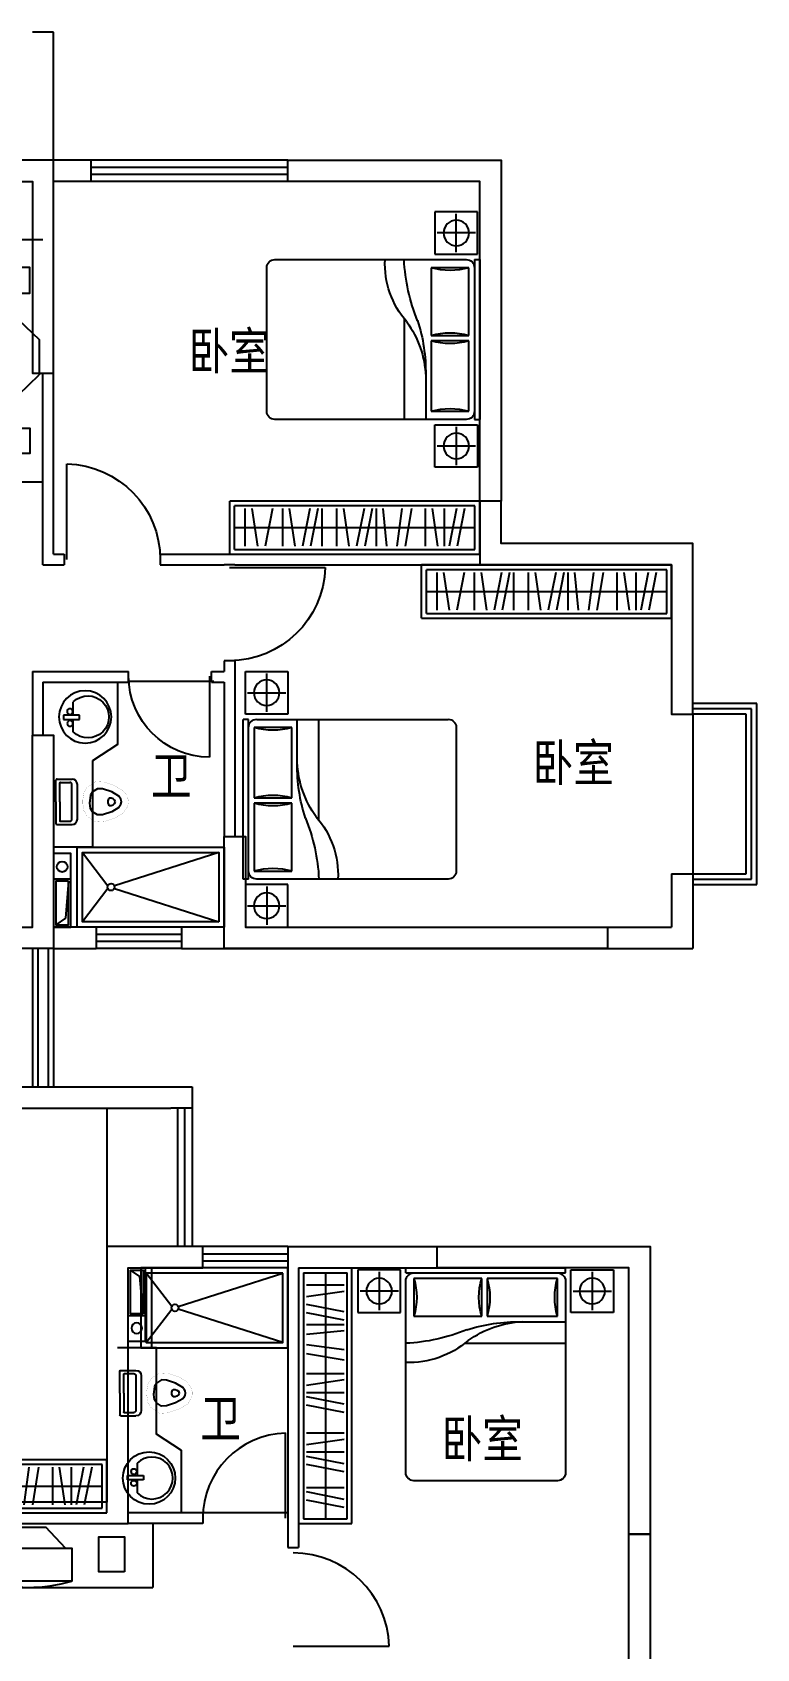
# Model space of a CAD drawing. Extents: x -355483 to -326583, y -641147 to -611949.
# Drawn here: x -333383 to -326583, y -627124 to -611949 of the extents above; entities that cross this region are included whole.
import ezdxf
from ezdxf.enums import TextEntityAlignment as Align

# ---------------------------------------------------------------- set-up
doc = ezdxf.new("R2010")
doc.units = 0
doc.header["$LTSCALE"] = 1000
doc.header["$MEASUREMENT"] = 0
doc.layers.get('0').update_dxf_attribs({"linetype": 'CONTINUOUS'})
for name, color, linetype in [('JG', 8, 'CONTINUOUS'), ('JIAJU', 252, 'CONTINUOUS'), ('PL', 8, 'CONTINUOUS'), ('PUB_TEXT', 7, 'CONTINUOUS'), ('WALL', 2, 'CONTINUOUS'), ('WC', 243, 'CONTINUOUS'), ('WINDOW', 3, 'CONTINUOUS'), ('WINDOW_TEXT', 7, 'CONTINUOUS')]:
    doc.layers.add(name, color=color, linetype=linetype)
doc.styles.add('-黑体', font='simhei.ttf', dxfattribs={"width": 0.7})
doc.styles.add('DIM_FONT', font='ROMAND.shx', dxfattribs={"width": 0.7})
doc.styles.add('SIMPLEX', font='SIMPLEX.SHX')
doc.styles.get("Standard").update_dxf_attribs({"font": 'GBENOR', "bigfont": 'GBCBIG'})

# ---------------------------------------------------------------- blocks, each defined once
blk = doc.blocks.new('U_B6PVR')
at = {"layer": 'PL'}
for p, q in [((0, 2273), (600, 2273)), ((600, 0), (600, 2273)), ((230, 1453), (35, 1268)), ((35, 936), (35, 1268)), ((230, 751), (35, 936)), ((0, 0), (600, 0))]:
    blk.add_line(p, q, dxfattribs=at)
for points in [[(455, 2006), (455, 1766), (125, 1766), (125, 2006)], [(541, 695), (230, 695), (230, 1514), (541, 1514)], [(455, 259), (455, 499), (125, 499), (125, 259)]]:
    blk.add_lwpolyline(points, close=True, dxfattribs=at)
blk.add_arc((-852, 1104), 1452, 343.6171, 16.3829, dxfattribs=at)
at = {"color": 5, "style": 'DIM_FONT', "width": 0.8, "flags": 9}
for tag in ['XSIZE', 'YSIZE']:
    blk.add_attdef(tag, (0, 0), '', height=0.5, dxfattribs=at)
blk = doc.blocks.new('_C19XRJ')
at = {"layer": 'JIAJU', "rotation": 180}
blk.add_blockref('U_B6PVR', (600, 0), dxfattribs=at)
at = {"style": 'DIM_FONT', "width": 0.8, "flags": 9}
for tag in ['XSIZE', 'YSIZE']:
    blk.add_attdef(tag, (0, 0), '', height=0.5, dxfattribs=at)
blk = doc.blocks.new('_C10CTM')
for p, q in [((1500, 499), (0, 499)), ((0, 0), (0, 499)), ((1500, 0), (1500, 499)), ((1455, 454), (45, 454)), ((45, 45), (45, 454)), ((159, 75), (159, 428)), ((221, 428), (272, 75)), ((414, 428), (344, 75)), ((490, 428), (420, 75)), ((530, 75), (530, 428)), ((591, 428), (625, 75)), ((768, 428), (721, 75)), ((804, 75), (862, 428)), ((991, 75), (991, 428)), ((1052, 428), (1104, 75)), ((1169, 75), (1169, 428)), ((1281, 428), (1212, 75)), ((1357, 428), (1288, 75)), ((1455, 45), (1455, 454)), ((47, 251), (1455, 251)), ((0, 0), (1500, 0)), ((45, 45), (1455, 45))]:
    blk.add_line(p, q)
at = {"style": 'DIM_FONT', "width": 0.8, "flags": 9}
for tag in ['XSIZE', 'YSIZE']:
    blk.add_attdef(tag, (0, 0), '', height=0.5, dxfattribs=at)
blk = doc.blocks.new('M_E33IEP')
for p, q in [((44, -21), (44, 20)), ((44, 20), (194, 20)), ((135, 135), (135, 20)), ((194, 20), (194, -21)), ((194, -21), (44, -21)), ((135, -21), (135, -144))]:
    blk.add_line(p, q)
for centre, radius in [((248, -5), 246), ((106, 56), 26.7), ((105, -55), 26.7)]:
    blk.add_circle(centre, radius)
blk.add_arc((274, -5), 197, 225.2527, 134.7473)
at = {"style": 'DIM_FONT', "width": 0.8, "flags": 9}
for tag in ['XSIZE', 'YSIZE']:
    blk.add_attdef(tag, (0, 0), '', height=0.5, dxfattribs=at)
at = {"width": 0.8, "flags": 9}
for tag in ['XSIZE', 'YSIZE']:
    blk.add_attdef(tag, (2, -251), '', height=150, dxfattribs=at)
blk = doc.blocks.new('M_E7')
for p, q in [((-201, 62), (-201, -265)), ((-10, 112), (-151, 112)), ((-150, 61), (-150, -264)), ((-41, 81), (-130, 81)), ((-36, -102), (-36, 76)), ((0, -102), (0, 102)), ((-36, -102), (-36, -279)), ((0, -102), (0, -305)), ((-41, -284), (-130, -284)), ((-10, -315), (-151, -315))]:
    blk.add_line(p, q)
at = {"const_width": 1}
for points in [[(-651, -24), (-637, -1), (-550, 51), (-451, 83), (-371, 88), (-294, 37), (-262, -18), (-252, -84), (-252, -102)], [(-651, -180), (-637, -202), (-550, -254), (-451, -287), (-371, -292), (-294, -240), (-262, -186), (-252, -119), (-252, -102)]]:
    blk.add_lwpolyline(points, dxfattribs=at)
for points in [[(-597, -59), (-590, -49), (-523, -9), (-438, 19), (-389, 22), (-343, -9), (-325, -40), (-317, -89), (-317, -102)], [(-596, -145), (-590, -154), (-523, -194), (-438, -222), (-389, -225), (-343, -194), (-325, -164), (-317, -114), (-317, -102)]]:
    blk.add_lwpolyline(points)
blk.add_lwpolyline([(-644, -15, 0.39866), (-643, -191, 0.39866)], format="xyb", dxfattribs=at)
for centre, radius, start, end in [((-151, 62), 50, 90, 180), ((-130, 61), 20, 90, 180), ((-41, 76), 5, 0, 90), ((-10, 102), 10, 0, 90), ((-551, -102), 62.6, 137.0381, 223.979), ((-511, -114), 47.8, 77.2641, 164.6652), ((-511, -89), 47.8, 195.3348, 282.7359), ((-541, -103), 54.1, 1.1332, 40.3816), ((-541, -101), 54.1, 319.6184, 358.8668), ((-151, -265), 50, 180, 270), ((-130, -264), 20, 180, 270), ((-41, -279), 5, 270, 0), ((-10, -305), 10, 270, 0)]:
    blk.add_arc(centre, radius, start, end)
at = {"width": 0.8, "flags": 9}
for tag in ['XSIZE', 'YSIZE']:
    blk.add_attdef(tag, (0, 0), '', height=0.5, dxfattribs=at)
blk = doc.blocks.new('_WBLK')
for p, q in [((-0.5, 0.5), (0.5, 0.5)), ((0.5, 0.167), (-0.5, 0.167)), ((0.5, -0.167), (-0.5, -0.167)), ((-0.5, -0.5), (0.5, -0.5))]:
    blk.add_line(p, q)
at = {"layer": 'WINDOW_TEXT', "style": 'SIMPLEX', "flags": 9}
blk.add_attdef('A', text='', height=1, dxfattribs=at).set_placement((0, 1.5), align=Align.MIDDLE)
blk = doc.blocks.new('M_A2ZXL')
blk.add_line((-0.472, 0), (-0.472, -1))
blk.add_arc((-0.5, 0), 1, 271.6231, 0)
blk = doc.blocks.new('_DBLK')
blk.add_line((-0.45, 0), (-0.45, -0.95))
blk.add_arc((-0.45, 0), 0.95, 270, 0)
at = {"layer": 'WINDOW_TEXT', "style": 'SIMPLEX', "flags": 9}
blk.add_attdef('A', text='', height=1, dxfattribs=at).set_placement((0, 1.5), align=Align.MIDDLE)
blk = doc.blocks.new('A$C46BA648A')
at = {"color": 1}
for p, q in [((20, 320), (50, 668)), ((50, 668), (140, 730)), ((0, 300), (160, 300))]:
    blk.add_line(p, q, dxfattribs=at)
for points in [[(0, 60), (160, 60), (160, 750), (0, 750)], [(20, 320), (140, 320), (140, 730), (20, 730)]]:
    blk.add_lwpolyline(points, close=True, dxfattribs=at)
blk.add_circle((80, 184), 50, dxfattribs=at)
at = {"layer": 'WALL', "linetype": 'Continuous'}
for points in [[(-60, 750), (-60, 0), (160, 0)], [(0, 750), (0, 60), (160, 60)]]:
    blk.add_lwpolyline(points, dxfattribs=at)
blk = doc.blocks.new('A$C316D69A5')
at = {"layer": 'JG'}
for p, q in [((20, 2400), (420, 2400)), ((20, 2000), (20, 2400)), ((220, 2020), (220, 2380)), ((420, 2400), (420, 2000)), ((40, 2200), (400, 2200)), ((420, 2000), (20, 2000)), ((50, 1950), (0, 1950)), ((0, 1950), (0, 450)), ((50, 1950), (50, 450)), ((101, 1874), (456, 1874)), ((101, 1237), (101, 1874)), ((1924, 1950), (126, 1950)), ((456, 1874), (456, 1237)), ((2000, 526), (2000, 1874)), ((710, 1390), (710, 450)), ((456, 1237), (101, 1237)), ((101, 1187), (456, 1187)), ((101, 526), (101, 1187)), ((456, 1187), (456, 526)), ((507, 869), (507, 450)), ((456, 526), (101, 526)), ((50, 450), (0, 450)), ((420, 400), (20, 400)), ((20, 400), (20, 0)), ((126, 450), (1924, 450)), ((220, 380), (220, 20)), ((420, 0), (420, 400)), ((40, 200), (400, 200)), ((20, 0), (420, 0))]:
    blk.add_line(p, q, dxfattribs=at)
for centre in [(220, 2200), (220, 200)]:
    blk.add_circle(centre, 120, dxfattribs=at)
for centre, radius, start, end in [((126, 1874), 76.2, 90, 180), ((279, 2483), 635, 253.7398, 286.2602), ((-1017, 2032), 1729, 337.7316, 357.27), ((53, 1914), 837, 318.9982, 2.4775), ((1924, 1874), 76.2, 360, 90), ((2101, 890), 1594, 162.1966, 180.7418), ((279, 628), 635, 73.7398, 106.2602), ((1440, 815), 934, 143.9597, 177.4602), ((279, 1796), 635, 253.7398, 286.2602), ((126, 526), 76.2, 180, 270), ((279, -83), 635, 73.7398, 106.2602), ((1924, 526), 76.2, 270, 360)]:
    blk.add_arc(centre, radius, start, end, dxfattribs=at)
at = {"layer": 'JG', "style": 'DIM_FONT', "width": 0.8, "flags": 9}
for tag in ['XSIZE', 'YSIZE']:
    blk.add_attdef(tag, (20, 2000), '', height=0.5, rotation=360, dxfattribs=at)
at = {"layer": 'JG', "style": 'DIM_FONT', "text_generation_flag": 2, "width": 0.8, "flags": 9}
for tag in ['YSIZE', 'XSIZE']:
    blk.add_attdef(tag, (0, 1950), '', height=0.5, rotation=180, dxfattribs=at)
at = {"layer": 'JG', "style": 'DIM_FONT', "oblique": -180, "text_generation_flag": 4, "width": 0.8, "flags": 9}
for tag in ['XSIZE', 'YSIZE']:
    blk.add_attdef(tag, (20, 400), '', height=0.5, rotation=360, dxfattribs=at)
blk = doc.blocks.new('A$C766825E1')
at = {"layer": 'JG'}
for p, q in [((0, 499), (2346, 499)), ((0, 0), (0, 499)), ((2346, 0), (2346, 499)), ((45, 454), (2301, 454)), ((45, 45), (45, 454)), ((143, 428), (212, 75)), ((219, 428), (288, 75)), ((331, 75), (331, 428)), ((448, 428), (396, 75)), ((509, 75), (509, 428)), ((696, 75), (638, 428)), ((732, 428), (779, 75)), ((909, 428), (875, 75)), ((970, 75), (970, 428)), ((1010, 428), (1080, 75)), ((1086, 428), (1156, 75)), ((1279, 428), (1228, 75)), ((1341, 75), (1341, 428)), ((1479, 75), (1479, 428)), ((1519, 428), (1588, 75)), ((1595, 428), (1664, 75)), ((1788, 428), (1737, 75)), ((1850, 75), (1850, 428)), ((1946, 428), (2015, 75)), ((2139, 428), (2087, 75)), ((2201, 75), (2201, 428)), ((2301, 45), (2301, 454)), ((2299, 251), (45, 251)), ((2301, 45), (45, 45)), ((2346, 0), (0, 0))]:
    blk.add_line(p, q, dxfattribs=at)
at = {"layer": 'JG', "style": 'DIM_FONT', "text_generation_flag": 4, "width": 0.8, "flags": 9}
for tag in ['XSIZE', 'YSIZE']:
    blk.add_attdef(tag, (2346, 0), '', height=0.5, rotation=180, dxfattribs=at)

msp = doc.modelspace()

# ---------------------------------------------------------------- linework, layer by layer
at = {"layer": 'JG'}
for p, q in [((-330883, -623549), (-330384, -623549)), ((-330883, -623549), (-330883, -625949)), ((-330838, -623594), (-330429, -623594)), ((-330838, -623594), (-330838, -625904)), ((-330632, -623596), (-330632, -625904)), ((-330429, -625904), (-330429, -623594)), ((-330384, -625949), (-330384, -623549)), ((-330809, -623708), (-330455, -623708)), ((-330455, -623770), (-330809, -623821)), ((-330455, -623963), (-330809, -623894)), ((-330455, -624039), (-330809, -623970)), ((-330809, -624079), (-330455, -624079)), ((-330455, -624141), (-330809, -624174)), ((-330455, -624317), (-330809, -624270)), ((-330809, -624353), (-330455, -624411)), ((-330809, -624540), (-330455, -624540)), ((-330455, -624601), (-330809, -624653)), ((-330809, -624718), (-330455, -624718)), ((-330455, -624830), (-330809, -624761)), ((-330455, -624906), (-330809, -624837)), ((-330809, -625098), (-330455, -625098)), ((-330455, -625160), (-330809, -625211)), ((-330809, -625277), (-330455, -625277)), ((-330455, -625389), (-330809, -625320)), ((-330455, -625465), (-330809, -625396)), ((-330809, -625610), (-330455, -625610)), ((-330455, -625722), (-330809, -625653)), ((-330455, -625798), (-330809, -625729)), ((-330883, -625949), (-330384, -625949)), ((-330838, -625904), (-330429, -625904))]:
    msp.add_line(p, q, dxfattribs=at)
at = {"layer": 'WALL'}
for p, q in [((-333183, -611949), (-333383, -611949)), ((-333183, -613149), (-333183, -611949)), ((-332833, -613149), (-333183, -613149)), ((-332833, -613149), (-332833, -613349)), ((-332833, -613349), (-333183, -613349)), ((-333283, -616949), (-333283, -615149)), ((-333183, -616849), (-333183, -615149)), ((-333183, -616849), (-333083, -616849)), ((-333083, -616849), (-333083, -616949)), ((-332183, -616849), (-332183, -616949)), ((-332183, -616849), (-329183, -616849)), ((-333283, -616949), (-333083, -616949)), ((-332183, -616949), (-331583, -616949)), ((-331583, -616949), (-331583, -616949)), ((-331483, -616949), (-331583, -616949)), ((-331483, -616949), (-329183, -616949)), ((-331483, -616949), (-331483, -616949)), ((-331483, -617849), (-331583, -617849)), ((-331583, -617849), (-331583, -617949)), ((-331483, -617849), (-331483, -619499)), ((-333383, -617949), (-333383, -618549)), ((-333383, -617949), (-332479, -617949)), ((-333283, -618049), (-333283, -618549)), ((-333283, -618049), (-332479, -618049)), ((-332479, -618049), (-332479, -617949)), ((-331702, -617949), (-331583, -617949)), ((-331702, -618049), (-331702, -617949)), ((-331702, -618049), (-331583, -618049)), ((-331583, -618049), (-331583, -619499)), ((-327383, -619849), (-327183, -619849)), ((-327383, -619849), (-327383, -620349)), ((-327183, -619849), (-327183, -620549)), ((-332783, -620349), (-333183, -620349)), ((-332783, -620349), (-332783, -620549)), ((-331583, -620349), (-331983, -620349)), ((-331983, -620349), (-331983, -620549)), ((-327983, -620349), (-327383, -620349)), ((-333183, -620549), (-332783, -620549)), ((-331983, -620549), (-327983, -620549)), ((-327983, -620549), (-327183, -620549)), ((-334883, -621849), (-331883, -621849)), ((-331883, -621849), (-331883, -622049)), ((-334883, -622049), (-332083, -622049)), ((-331883, -622049), (-332083, -622049)), ((-332083, -622049), (-332083, -622049)), ((-330983, -623349), (-329583, -623349)), ((-330983, -623349), (-330983, -625849)), ((-330883, -623549), (-330883, -626175)), ((-330883, -623549), (-329583, -623549)), ((-331783, -625849), (-332483, -625849)), ((-331783, -625949), (-332483, -625949)), ((-331783, -625849), (-331783, -625949)), ((-330983, -625849), (-330983, -625849)), ((-330983, -625849), (-330983, -626039)), ((-330983, -625849), (-330983, -625849)), ((-330983, -626039), (-330983, -626175)), ((-330983, -626039), (-330983, -626175)), ((-330983, -626039), (-330983, -626039)), ((-330983, -626039), (-330983, -626039)), ((-330983, -626175), (-330883, -626175))]:
    msp.add_line(p, q, dxfattribs=at)
for points in [[(-333383, -613149), (-334083, -613149), (-334083, -613349), (-333383, -613349), (-333383, -615149), (-333183, -615149), (-333183, -613149)], [(-328983, -613349), (-328983, -616350), (-329183, -616350), (-329183, -613349), (-330983, -613349), (-330983, -613149), (-328983, -613149)], [(-328983, -616350), (-329183, -616350), (-329183, -616949), (-327383, -616949), (-327383, -618350), (-327183, -618350), (-327183, -616749), (-328983, -616749)], [(-333383, -620549), (-334083, -620549), (-334083, -620349), (-333383, -620349), (-333383, -618549), (-333183, -618549), (-333183, -620549)], [(-331583, -620349), (-331583, -619499), (-331383, -619499), (-331383, -620349), (-327983, -620349), (-327983, -620549), (-331583, -620549)], [(-331783, -623549), (-331783, -623349), (-332683, -623349), (-332683, -625749), (-334084, -625749), (-334084, -625949), (-332483, -625949), (-332483, -623549)], [(-327583, -623549), (-327583, -626049), (-327783, -626049), (-327783, -623549), (-329583, -623549), (-329583, -623349), (-327583, -623349)], [(-327783, -627449), (-328534, -627449), (-328534, -627249), (-327783, -627249), (-327783, -626049), (-327583, -626049), (-327583, -627449)]]:
    msp.add_lwpolyline(points, close=True, dxfattribs=at)
at = {"layer": 'WC'}
for p, q in [((-332913, -619649), (-332674, -619961)), ((-331633, -619649), (-332613, -619961)), ((-332674, -619987), (-332913, -620299)), ((-332613, -619987), (-331633, -620299)), ((-332074, -623911), (-332313, -623599)), ((-332013, -623911), (-331033, -623599)), ((-332313, -624249), (-332074, -623937)), ((-331033, -624249), (-332013, -623937))]:
    msp.add_line(p, q, dxfattribs=at)
for points in [[(-332583, -618049), (-332583, -618635), (-332818, -618789), (-332818, -619599), (-333183, -619599)], [(-332388, -620349), (-332963, -620349), (-332963, -619599), (-331583, -619599), (-331583, -620349), (-331788, -620349)], [(-331788, -623549), (-332363, -623549), (-332363, -624299), (-330983, -624299), (-330983, -623549), (-331188, -623549)], [(-331983, -625849), (-331983, -625263), (-332218, -625109), (-332218, -624299), (-332583, -624299)]]:
    msp.add_lwpolyline(points, dxfattribs=at)
for points in [[(-331633, -620299), (-332913, -620299), (-332913, -619649), (-331633, -619649)], [(-331033, -623599), (-332313, -623599), (-332313, -624249), (-331033, -624249)]]:
    msp.add_lwpolyline(points, close=True, dxfattribs=at)
for centre in [(-332644, -619974), (-332044, -623924)]:
    msp.add_circle(centre, 33, dxfattribs=at)
at = {"layer": 'WINDOW'}
for p, q in [((-330983, -613149), (-332833, -613149)), ((-332833, -613216), (-330983, -613216)), ((-332833, -613282), (-330983, -613282)), ((-330983, -613349), (-332833, -613349)), ((-331679, -618044), (-332479, -618044)), ((-326583, -618249), (-327183, -618249)), ((-326633, -618299), (-327183, -618299)), ((-326683, -618349), (-327183, -618349)), ((-327183, -618349), (-327183, -619849)), ((-326683, -619849), (-326683, -618349)), ((-326633, -619899), (-326633, -618299)), ((-326583, -619949), (-326583, -618249)), ((-327183, -619849), (-326683, -619849)), ((-327183, -619899), (-326633, -619899)), ((-327183, -619949), (-326583, -619949)), ((-333383, -620549), (-333383, -621849)), ((-333333, -620549), (-333333, -621849)), ((-333233, -620549), (-333233, -621849)), ((-333183, -620549), (-333183, -621849)), ((-332683, -622049), (-332683, -623349)), ((-332016, -623349), (-332016, -622049)), ((-331950, -623349), (-331950, -622049)), ((-331883, -622049), (-331883, -623349)), ((-330983, -625849), (-331783, -625849))]:
    msp.add_line(p, q, dxfattribs=at)

# ---------------------------------------------------------------- block references
at = {"xscale": -1}
for name, p in [('A$C316D69A5', (-329183, -616033)), ('A$C46BA648A', (-332323, -624299))]:
    msp.add_blockref(name, p, dxfattribs=at)
for p, rotation in [((-331403, -617949), 180), ((-327927, -623547), 90)]:
    msp.add_blockref('A$C316D69A5', p, dxfattribs=dict(at, rotation=rotation))
at = {"rotation": 180}
msp.add_blockref('A$C46BA648A', (-333023, -619599), dxfattribs=at)
at = {"layer": 'JG'}
for name, p in [('_C19XRJ', (-333883, -613898)), ('_C10CTM', (-334183, -625849))]:
    msp.add_blockref(name, p, dxfattribs=at)
at = {"layer": 'JG', "rotation": 90}
msp.add_blockref('_C19XRJ', (-334525, -626549), dxfattribs=at)
at = {"layer": 'WALL', "color": 50, "xscale": -1}
for p in [(-329183, -616849), (-327383, -617449)]:
    msp.add_blockref('A$C766825E1', p, dxfattribs=at)
at = {"layer": 'WC', "extrusion": (0, 0, -1), "zscale": -1, "rotation": 180}
msp.add_blockref('M_E33IEP', (333135, -618381), dxfattribs=at)
at = {"layer": 'WC', "rotation": 180}
msp.add_blockref('M_E7', (-333161, -619275), dxfattribs=at)
at = {"layer": 'WC', "xscale": -1}
msp.add_blockref('M_E7', (-332561, -624623), dxfattribs=at)
at = {"layer": 'WC', "extrusion": (0, 0, -1), "xscale": -1, "zscale": -1}
msp.add_blockref('M_E33IEP', (332535, -625517), dxfattribs=at)
at = {"layer": 'WINDOW'}
for name, p, xscale, yscale, zscale in [('M_A2ZXL', (-332633, -616899), 900, -900, 900), ('_DBLK', (-332079, -617994), -800, 800, 800), ('M_A2ZXL', (-331383, -625899), -800, -800, 800)]:
    msp.add_blockref(name, p, dxfattribs=dict(at, xscale=xscale, yscale=yscale, zscale=zscale))
for name, p, xscale, yscale, zscale, rotation in [('M_A2ZXL', (-331533, -617399), -900, 900, 900, 90), ('_WBLK', (-332383, -620449), 800, 200, 800, 180), ('_WBLK', (-331383, -623449), 800, 200, 800, 180), ('M_A2ZXL', (-330933, -626675), 900, 900, 900, 90)]:
    msp.add_blockref(name, p, dxfattribs=dict(at, xscale=xscale, yscale=yscale, zscale=zscale, rotation=rotation))

# ---------------------------------------------------------------- texts
at = {"layer": 'JG', "style": 'DIM_FONT', "text_generation_flag": 4, "width": 0.8, "flags": 9}
for tag, s in [('XSIZE', '1500'), ('YSIZE', '500')]:
    msp.add_attdef(tag, (-330883, -623549), s, height=0.5, rotation=270, dxfattribs=at)
at = {"layer": 'PUB_TEXT', "linetype": 'Continuous', "style": '-黑体', "width": 0.8}
for s, p in [('卧室', (-331916, -615116)), ('卧室', (-328687, -618981)), ('卫', (-332270, -619103)), ('卫', (-331806, -625137)), ('卧室', (-329541, -625329))]:
    msp.add_text(s, height=350, dxfattribs=at).set_placement(p)

doc.saveas('drawing.dxf')
